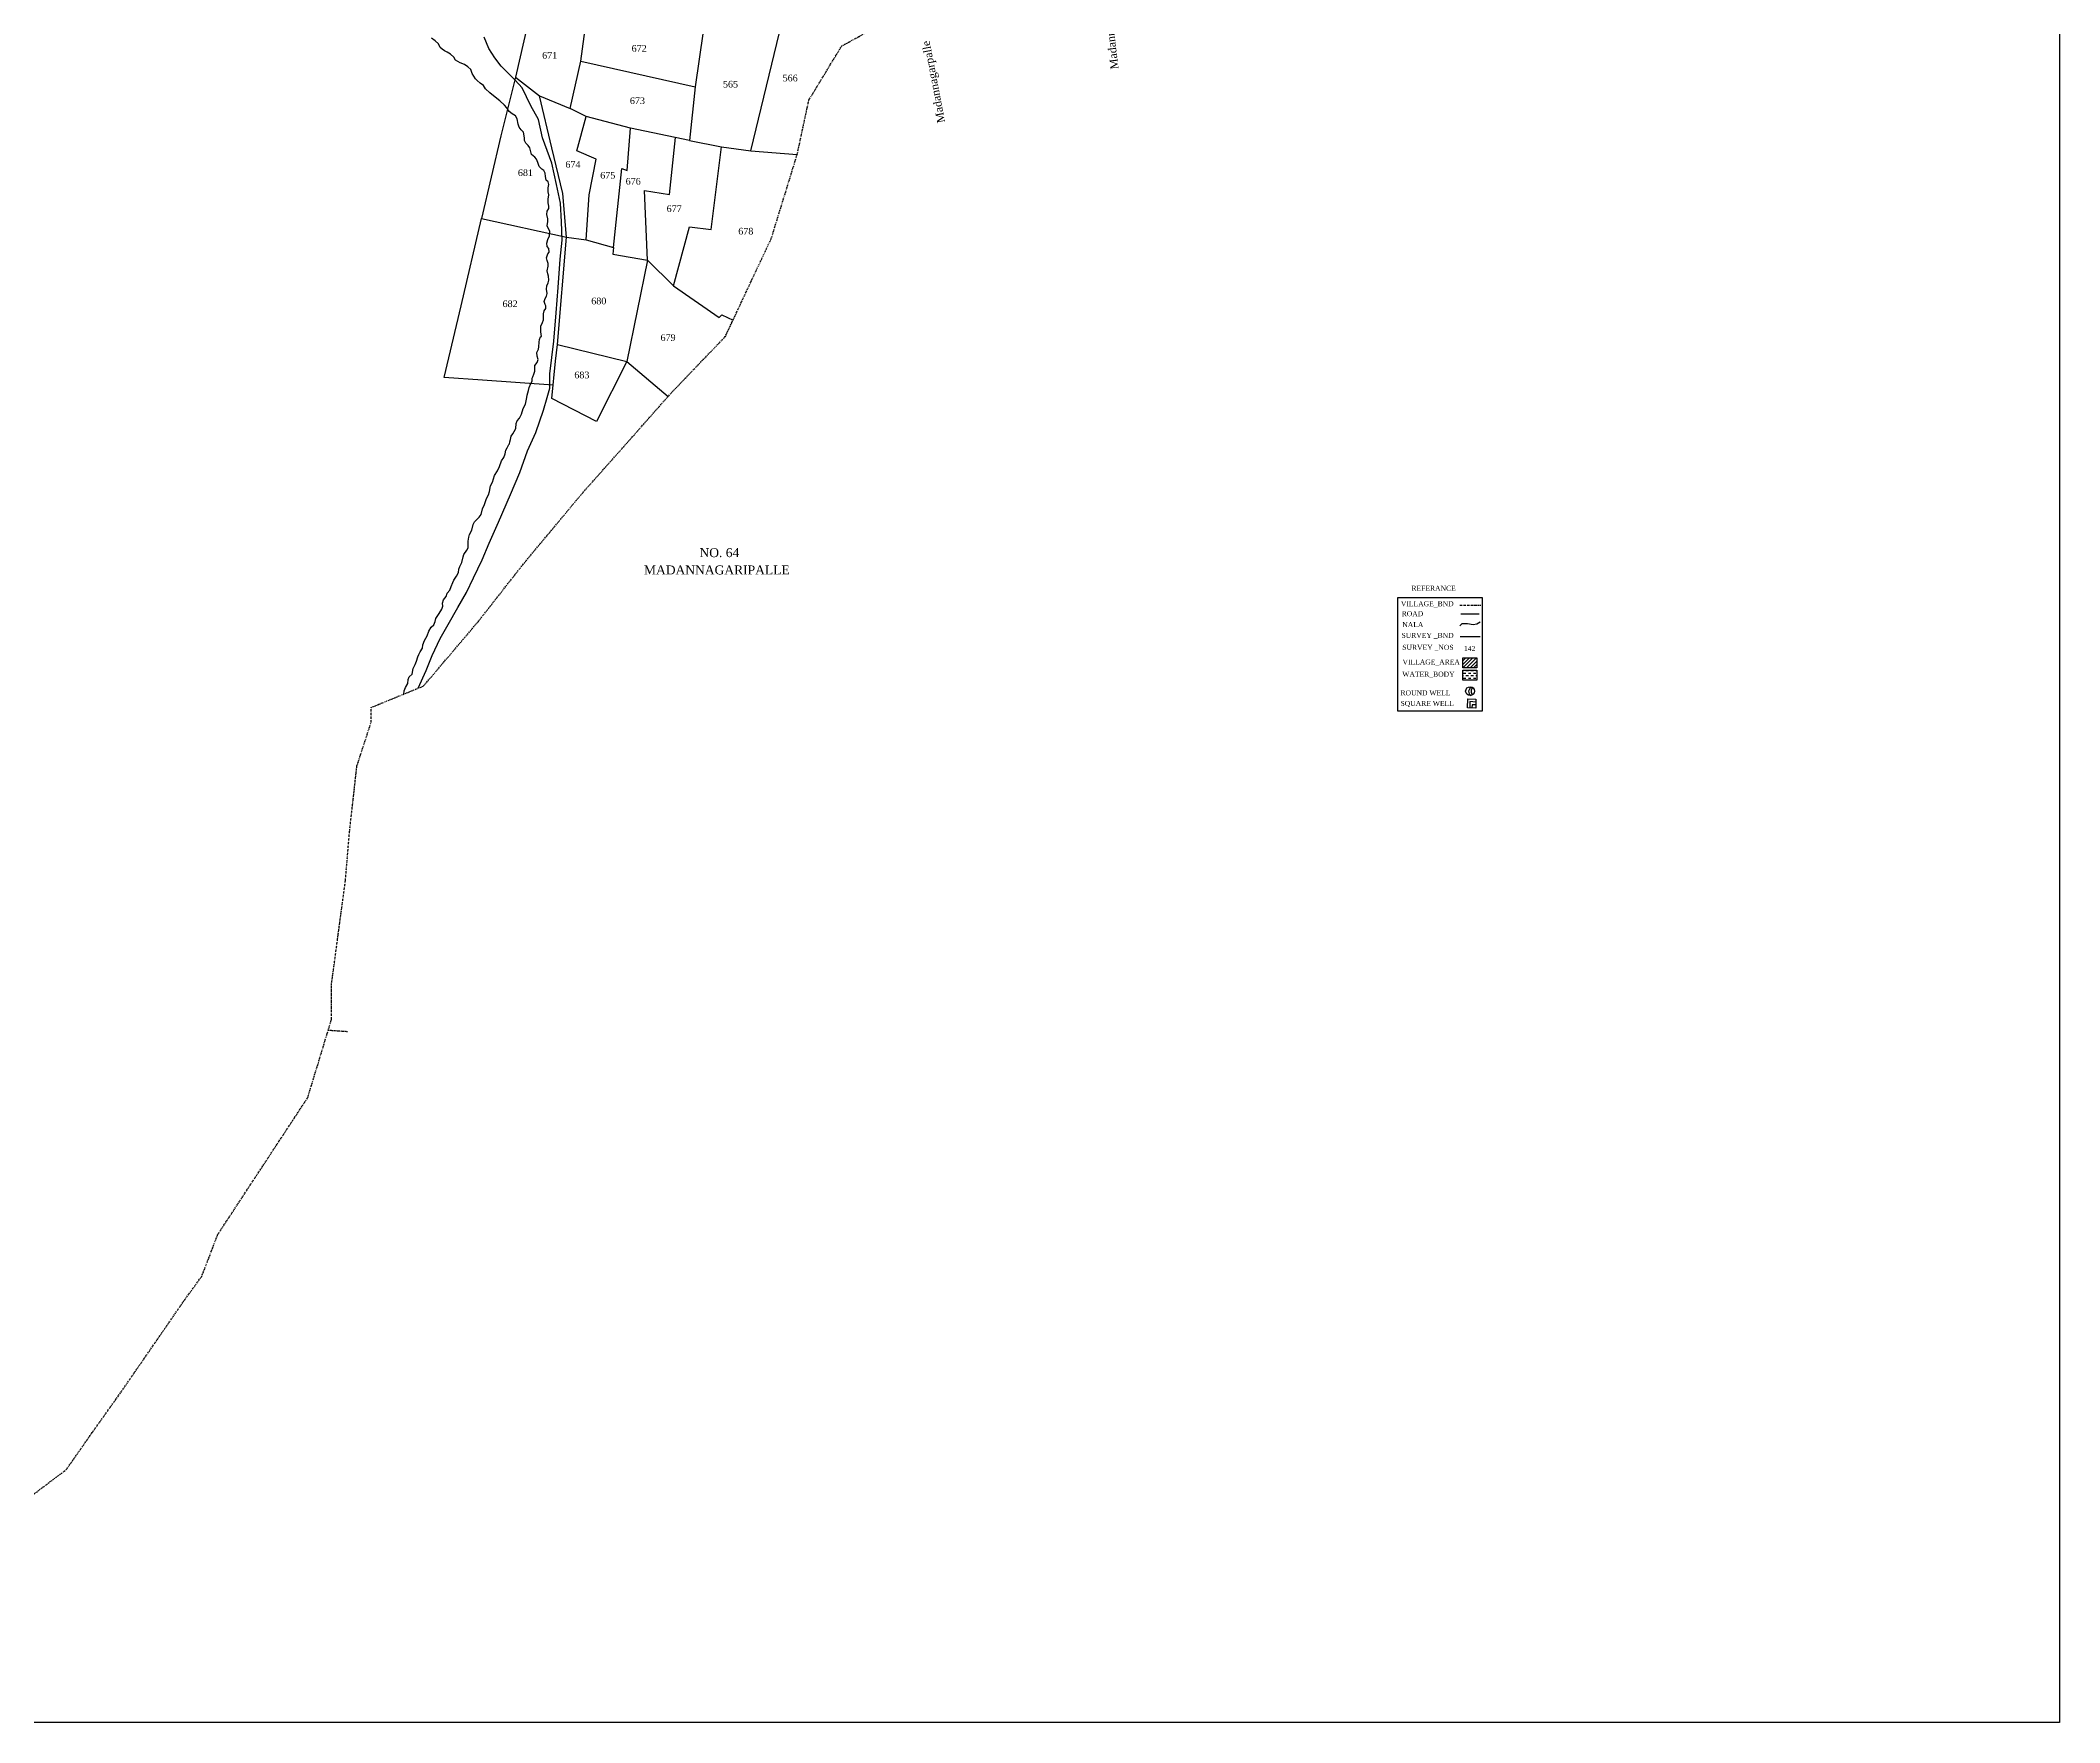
# Model space of a CAD drawing. Header units: millimetres. Extents: x 3958 to 5988, y -2486 to -161.
# Drawn here: x 4973 to 5988, y -2486 to -1640 of the extents above; entities that cross this region are included whole.
import ezdxf

# ---------------------------------------------------------------- set-up
doc = ezdxf.new("R2010")
doc.units = ezdxf.units.MM
doc.header["$MEASUREMENT"] = 0
doc.linetypes.add('BORDER', pattern=[1.75, 0.5, -0.25, 0.5, -0.25, 0, -0.25])
for name, color, linetype in [('NALA', 4, 'Continuous'), ('ROUND WELL', 5, 'Continuous'), ('SQUAREWELL', 5, 'Continuous'), ('SURVEY_BND', 7, 'Continuous'), ('SURVEY_NO', 7, 'Continuous'), ('TEXT', 7, 'Continuous'), ('VILLAGE_AREA', 1, 'Continuous'), ('WATER_BODY', 4, 'Continuous')]:
    doc.layers.add(name, color=color, linetype=linetype)
doc.layers.add('ROAD', color=1, linetype='Continuous', lineweight=25)
doc.layers.add('VILL_BOUNDARY', color=6, linetype='BORDER', lineweight=30)
doc.styles.get("Standard").update_dxf_attribs({"font": 'TIMES.TTF'})

msp = doc.modelspace()

# ---------------------------------------------------------------- hatches: boundary and pattern name
at = {"layer": 'VILLAGE_AREA'}
h = msp.add_hatch(dxfattribs=at)
h.set_pattern_fill('ANSI31', color=256, scale=10, angle=180, style=0)
h.set_pattern_definition([(225, (5008.2593, -2433.8255), (0.8838835, -0.8838835), [])])
h.paths.add_polyline_path([(5688, -1950.6), (5688, -1955.6), (5695, -1955.6), (5695, -1950.6)])
at = {"layer": 'WATER_BODY'}
h = msp.add_hatch(dxfattribs=at)
h.set_pattern_fill('DASH', color=256, scale=10, angle=180, style=0)
h.set_pattern_definition([(180, (5008.2593, -2429.6308), (-1.25, -1.25), [1.25, -1.25])])
h.paths.add_polyline_path([(5688, -1956.8), (5688, -1961.8), (5695, -1961.8), (5695, -1956.8)])

# ---------------------------------------------------------------- linework, layer by layer
at = {"lineweight": 30}
msp.add_lwpolyline([(3957.8, -160.9), (5987.9, -160.9), (5987.9, -2485.9), (3957.8, -2485.9)], close=True, dxfattribs=at)
msp.add_lwpolyline([(5655.2, -1920.2), (5697.7, -1920.2), (5697.7, -1977.4), (5655.2, -1977.4)], close=True)
at = {"layer": 'NALA'}
for points in [[(5155.5, -1968.8), (5155.7, -1967.2), (5156.4, -1965.5), (5157.6, -1963.4), (5157.7, -1961.5), (5158.3, -1960.1), (5159.8, -1958.7), (5160.3, -1955.9), (5161.2, -1953.9), (5161.9, -1952.3), (5162.6, -1950), (5163.1, -1948.8), (5163.8, -1947.5), (5164.9, -1945.6), (5165.1, -1944), (5166, -1941.9), (5167.3, -1939.5), (5168.2, -1937.2), (5169.4, -1935.2), (5170.7, -1933.9), (5171.3, -1932.2), (5171.7, -1930.8), (5173.4, -1928.2), (5174.6, -1926.1), (5175.2, -1924.6), (5175.1, -1923.1), (5175.6, -1921.3), (5176.9, -1919.7), (5177.3, -1918.1), (5178.7, -1916.5), (5179.4, -1914.6), (5180.2, -1912.6), (5180.7, -1911.5), (5182, -1909.4), (5183, -1907.6), (5183.2, -1906), (5183.7, -1904.6), (5184.7, -1902.6), (5185.4, -1899.7), (5185.7, -1898.6), (5187.2, -1896.4), (5187.9, -1895.3), (5188, -1891.9), (5188.2, -1889.9), (5188.6, -1888.6), (5189.7, -1886.4), (5190.5, -1883.5), (5191.1, -1882.2), (5193.4, -1879.9), (5194.4, -1878.5), (5195.1, -1875.6), (5196.2, -1873.4), (5197.2, -1870.4), (5198.1, -1868.6), (5198.7, -1866.9), (5199.1, -1864.1), (5200.2, -1862.3), (5201.2, -1858.8), (5202.7, -1856.5), (5203.6, -1854.4), (5204.6, -1851.5), (5205.8, -1849.9), (5206.5, -1847.9), (5206.9, -1846.2), (5207.5, -1844.9), (5208.4, -1843.3), (5208.7, -1843), (5208.8, -1841.9), (5209.2, -1840.8), (5209.6, -1839.1), (5210.3, -1838), (5211, -1836.8), (5211.9, -1835.2), (5212, -1832.8), (5212.6, -1831.3), (5213.8, -1830), (5214.8, -1828), (5215.6, -1825.2), (5216.7, -1823), (5217.4, -1819.7), (5217.5, -1818.4), (5218.3, -1816.2), (5218.5, -1814.6), (5219.5, -1812.6), (5220.1, -1811.5), (5220.1, -1810), (5220.4, -1809.3), (5220.9, -1807.9), (5221.5, -1806.4), (5221.4, -1804.7), (5221.4, -1803.6), (5222.6, -1802.1), (5223.1, -1800.6), (5222.6, -1798.8), (5222.5, -1797.1), (5223.3, -1795.4), (5223.5, -1794.1), (5223.6, -1791.8), (5223.8, -1790.5), (5224.3, -1789.2), (5224.7, -1788.9), (5224.5, -1786.7), (5224.4, -1785.3), (5224.4, -1783.8), (5225.3, -1782), (5225.8, -1780.6), (5225.8, -1778.9), (5225.8, -1777.6), (5226.2, -1776.1), (5226.9, -1774.9), (5227, -1773.6), (5226.7, -1772.9), (5226.2, -1771.4), (5226.6, -1769.9), (5227.3, -1768.7), (5227.7, -1767.3), (5227.3, -1765.1), (5227.4, -1763.5), (5228.1, -1762), (5228.5, -1760.6), (5228.3, -1758.7), (5227.9, -1757.5), (5227.7, -1756), (5228.2, -1753.7), (5228.1, -1752.3), (5227.6, -1750.7), (5227.3, -1749.4), (5228, -1747.4), (5228.6, -1746.5), (5228.4, -1744.8), (5227.7, -1743.7), (5227.5, -1742.1), (5227.9, -1740.2), (5228.8, -1738.4), (5228.9, -1736.1), (5228.1, -1734.5), (5227.7, -1733.3), (5228, -1731.1), (5228, -1729.8), (5227.4, -1727.7), (5227.6, -1726), (5228.4, -1724.7), (5228.5, -1723.4), (5228.1, -1721.7), (5228.2, -1720), (5228.4, -1717.8), (5228.2, -1716.2), (5228.2, -1714.2), (5228.4, -1712.6), (5228.1, -1711.2), (5227.2, -1710.3), (5226.8, -1708.5), (5226.6, -1706.9), (5226, -1705.6), (5224.9, -1704.8), (5223.6, -1703.5), (5222.9, -1701.5), (5222.3, -1699.9), (5221.5, -1698.8), (5219.8, -1697.5), (5218.9, -1694.1), (5218, -1692.9), (5216.9, -1691.7), (5216.3, -1690.4), (5216.2, -1689.1), (5215.7, -1686.2), (5214.6, -1685), (5213.6, -1683.8), (5213, -1682.2), (5212.5, -1679.5), (5211.7, -1678), (5210.1, -1677), (5208.6, -1675.9), (5207.4, -1674), (5206.2, -1672.6), (5203.9, -1670.5), (5201.5, -1668.7), (5198.8, -1666.5), (5196.7, -1664.4), (5195.6, -1662.8), (5193.9, -1661.6), (5192.4, -1660.2), (5191.6, -1659.4), (5189.9, -1656.8), (5189.2, -1654.8), (5187.8, -1653.4), (5186, -1652.2), (5183.9, -1651.3), (5181.6, -1650), (5180.7, -1648.5), (5179.1, -1647), (5177.3, -1646), (5176, -1645.4), (5174.8, -1644.5), (5173.9, -1643.7), (5173, -1641.8), (5171.3, -1640.4), (5169.5, -1639)], [(5162.8, -1965.8), (5166.8, -1956.9), (5169.9, -1949.4), (5173.8, -1940.8), (5177.8, -1933.7), (5182.8, -1925.2), (5187, -1917.7), (5190.6, -1910.4), (5195, -1901.3), (5198.4, -1892.9), (5203.1, -1882.4), (5209.2, -1868.5), (5213.9, -1857.3), (5217.7, -1846.5), (5221.9, -1837.2), (5225.8, -1826.1), (5227.6, -1819.7), (5228.9, -1814.9), (5228.9, -1807.7), (5231, -1791.3), (5232.1, -1777.1), (5233.1, -1764.3), (5234.2, -1750.1), (5235.1, -1740.5), (5234.9, -1731.3), (5234.3, -1721.9), (5232.3, -1712.6), (5230, -1701.9), (5225.3, -1689.1), (5223.2, -1679.8), (5219.5, -1673), (5215, -1664), (5211.6, -1660.1), (5204.5, -1653), (5201.3, -1648.9), (5198.3, -1644.1), (5195.9, -1638.5)], [(5686.4, -1934.4), (5687.6, -1933.3), (5690.2, -1933.3), (5690.2, -1933.3), (5693.1, -1933.8), (5693.1, -1933.8), (5694.9, -1933.5), (5696.6, -1932.4)]]:
    msp.add_lwpolyline(points, dxfattribs=at)
at = {"layer": 'ROAD', "ltscale": 0.01}
msp.add_lwpolyline([(5686.9, -1928.5), (5696.2, -1928.5)], dxfattribs=at)
at = {"layer": 'ROUND WELL'}
msp.add_circle((5691.6, -1967.3), 2.25, dxfattribs=at)
for centre, start, end in [((5693.1, -1967.5), 103.7553, 244.3266), ((5694.3, -1967.5), 122.3772, 228.9806)]:
    msp.add_arc(centre, 2.25, start, end, dxfattribs=at)
at = {"layer": 'SQUAREWELL'}
for points in [[(5690.4, -1971.1), (5694.5, -1971.3), (5694.5, -1975.8), (5690.3, -1975.6), (5690.5, -1971.1)], [(5694.5, -1972.8), (5691.5, -1972.5), (5691.4, -1975.6)], [(5694.5, -1974.2), (5692.6, -1974.2), (5692.5, -1975.7)]]:
    msp.add_lwpolyline(points, dxfattribs=at)
at = {"layer": 'SURVEY_BND'}
for points in [[(5219.6, -1624.3), (5211.7, -1658.6), (5223.8, -1667.9), (5239.2, -1674.4)], [(5244.5, -1650.6), (5247.6, -1628.3)], [(5306, -1635.6), (5302.1, -1663.5), (5299.1, -1690.5), (5315.3, -1693.6), (5330, -1695.7), (5344.5, -1636.1)], [(5299.1, -1690.5), (5269.6, -1684.2), (5247.3, -1678.3), (5239.2, -1674.4), (5244.5, -1650.6), (5302.1, -1663.5)], [(5211.7, -1658.6), (5204.4, -1688.1), (5194.7, -1729.7), (5237.4, -1739), (5235.5, -1717), (5230, -1694.1), (5223.8, -1667.9)], [(5237.4, -1739), (5247.2, -1740.3), (5248.8, -1717.8), (5252.3, -1699.9), (5242.6, -1695.7), (5247.3, -1678.3)], [(5247.2, -1740.3), (5261, -1744.3), (5265.1, -1704.5), (5267.8, -1705.5), (5269.6, -1684.2)], [(5261, -1744.3), (5260.7, -1747.5), (5278.1, -1750.6), (5276.6, -1715.5), (5289.1, -1717.6), (5292.1, -1689)], [(5278.1, -1750.6), (5291.2, -1763.5), (5299.2, -1733.8), (5310, -1735.2), (5315.3, -1693.6)], [(5330, -1695.7), (5353.3, -1697.5)], [(5230.7, -1813.4), (5195.2, -1811), (5175.9, -1809.6), (5184.4, -1773.5), (5194.7, -1729.7)], [(5232.8, -1793), (5237.4, -1739)], [(5278.1, -1750.6), (5267.6, -1801.5), (5288.4, -1819.1)], [(5291.2, -1763.5), (5314.1, -1779.4), (5315.5, -1778.1), (5321.1, -1780.7)], [(5267.6, -1801.5), (5252.4, -1831.8), (5230, -1820.2), (5231.9, -1801.4), (5232.8, -1793), (5267.6, -1801.5)], [(5686.6, -1939.9), (5696.6, -1939.9)]]:
    msp.add_lwpolyline(points, dxfattribs=at)
at = {"layer": 'VILL_BOUNDARY'}
for points in [[(4954.7, -2382.2), (4985.9, -2358.7), (4998.9, -2340.1), (5013.3, -2319.9), (5045, -2273.9), (5054, -2261.5), (5062.1, -2240.4), (5107.3, -2171.6), (5119.2, -2132.4), (5119.2, -2114.9), (5126.2, -2062.7), (5128.3, -2037.9), (5132, -2004.9), (5139.1, -1983.1), (5139.1, -1975.5), (5165.5, -1964.7), (5192.9, -1932.4), (5215.4, -1903.7), (5245.2, -1867.9), (5269.9, -1840.1), (5289.4, -1818), (5317.2, -1789), (5340.3, -1739.7), (5353.3, -1697.5), (5359.2, -1670.1), (5375.7, -1642.9), (5394.9, -1632.4)], [(5686.4, -1924), (5697, -1924)], [(5117.6, -2137.7), (5127.4, -2138.4)]]:
    msp.add_lwpolyline(points, dxfattribs=at)
at = {"layer": 'VILLAGE_AREA'}
msp.add_lwpolyline([(5688, -1950.6), (5695, -1950.6), (5695, -1955.6), (5688, -1955.6)], close=True, dxfattribs=at)
at = {"layer": 'WATER_BODY'}
msp.add_lwpolyline([(5688, -1956.8), (5695, -1956.8), (5695, -1961.8), (5688, -1961.8)], close=True, dxfattribs=at)

# ---------------------------------------------------------------- texts
msp.add_text('REFERANCE', height=2.5).set_placement((5662.1, -1916.8))
at = {"layer": 'NALA'}
msp.add_text('NALA', height=2.5, dxfattribs=at).set_placement((5657.5, -1935.1))
at = {"layer": 'ROAD'}
msp.add_text('ROAD', height=2.5, dxfattribs=at).set_placement((5657.2, -1929.6))
at = {"layer": 'ROUND WELL'}
msp.add_text('ROUND WELL', height=2.5, dxfattribs=at).set_placement((5656.6, -1969.4))
at = {"layer": 'SQUAREWELL'}
msp.add_text('SQUARE WELL', height=2.5, dxfattribs=at).set_placement((5656.6, -1974.7))
at = {"layer": 'SURVEY_NO'}
for rotation, p in [(96.7928, (5514.9, -1654.4)), (100.8024, (5427.7, -1681.2))]:
    msp.add_text('Madannagarpalle', height=4, rotation=rotation, dxfattribs=at).set_placement(p)
for s, height, p in [('672', 3.35, (5270.1, -1645.8)), ('671', 3.35, (5225.1, -1649.3)), ('565', 3.35, (5316, -1663.8)), ('566', 3.35, (5346, -1660.7)), ('673', 3.35, (5269.2, -1672.1)), ('681', 3.35, (5212.9, -1708.3)), ('674', 3.35, (5236.8, -1704.1)), ('675', 3.35, (5254.3, -1709.6)), ('676', 3.35, (5267.1, -1712.6)), ('677', 3.35, (5287.7, -1726.4)), ('678', 3.35, (5323.7, -1737.7)), ('682', 3.35, (5205.2, -1774.2)), ('680', 3.35, (5249.8, -1772.8)), ('679', 3.35, (5284.6, -1791.2)), ('683', 3.35, (5241.3, -1810)), ('NO. 64', 4.5, (5304.2, -1899.9)), ('MADANNAGARIPALLE', 4.5, (5276.3, -1908.6)), ('142', 2.5, (5688.5, -1947.1))]:
    msp.add_text(s, height=height, dxfattribs=at).set_placement(p)
at = {"layer": 'TEXT'}
for s, p in [('SURVEY _BND', (5657.1, -1940.5)), ('SURVEY _NOS', (5657.5, -1946.5))]:
    msp.add_text(s, height=2.5, dxfattribs=at).set_placement(p)
at = {"layer": 'VILL_BOUNDARY'}
msp.add_text('VILLAGE_BND', height=2.5, dxfattribs=at).set_placement((5656.8, -1924.6))
at = {"layer": 'VILLAGE_AREA'}
msp.add_text('VILLAGE_AREA', height=2.5, dxfattribs=at).set_placement((5657.6, -1953.9))
at = {"layer": 'WATER_BODY'}
msp.add_text('WATER_BODY', height=2.5, dxfattribs=at).set_placement((5657.5, -1960))

doc.saveas('drawing.dxf')
